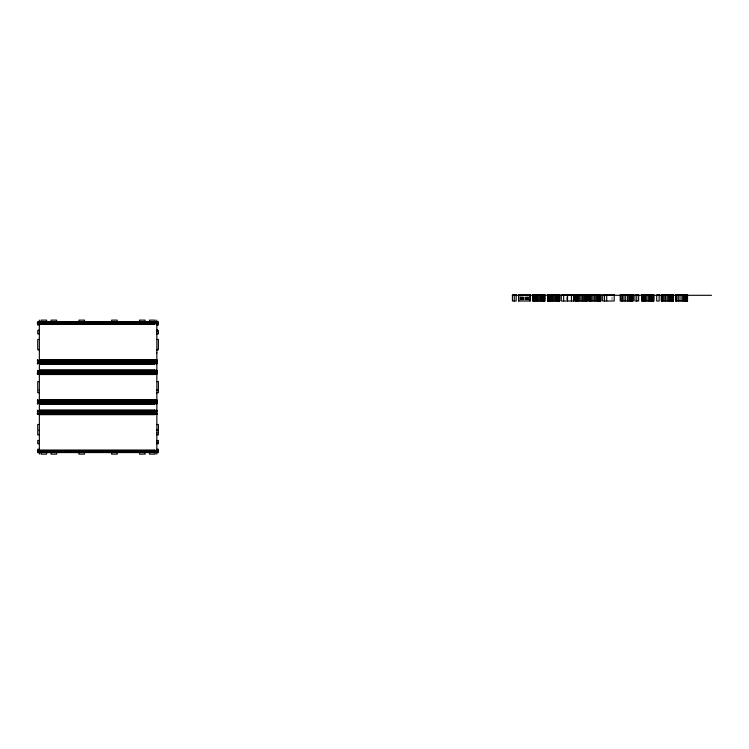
<?xml version="1.0" encoding="UTF-8"?>
<svg xmlns="http://www.w3.org/2000/svg" width="749" height="749" viewBox="0 0 749 749"><rect width="100%" height="100%" fill="white"/><g stroke="black" fill="none" stroke-linecap="round" stroke-linejoin="round"><path stroke-width="0.56" stroke-dasharray="3.75 2.81" d="M612.008 296.904L612.008 299.974M566.347 296.904L566.347 299.974M528.541 296.904L528.541 299.974M528.26 296.904L528.26 299.974M527.905 296.904L527.905 299.974M527.689 296.904L527.764 299.974M527.071 296.904L527.081 299.974M526.098 296.904L526.098 299.974M525.91 296.904L525.91 299.974M525.433 296.904L525.433 299.974M524.796 296.904L524.834 299.974M523.588 296.904L523.607 299.974M523.354 296.904L523.308 299.974M522.652 296.904L522.652 299.974M522.428 296.904L522.428 299.974M522.268 296.904L522.268 299.974M521.847 296.904L521.875 299.974M521.332 296.904L521.332 299.974M521.267 296.904L521.267 299.974M520.817 296.904L520.817 299.974M520.527 296.904L520.527 299.974M520.433 296.904L520.433 299.974M520.293 296.904L520.293 299.974M519.853 296.904L519.853 299.974M526.931 299.974L526.931 296.904L526.893 299.974"/><path stroke-width="1.12" d="M39.557 402.747L39.023 403.561M39.351 362.975C39.547 363.031 38.236 363.359 38.639 362.722M39.369 363.171L39.351 362.422L39.36 363.499M39.285 330.581C39.145 333.165 39.959 328.315 37.731 330.562L37.731 333.895L39.294 333.895L39.285 333.08M39.313 323.343L39.285 322.519L39.285 323.559M38.733 451.675C38.143 450.964 39.538 450.542 40.072 451.666M39.425 443.071L39.425 442.5L39.425 443.539M39.351 440.365C39.285 440.974 39.866 441.142 37.731 440.375L37.731 443.708L39.285 443.708M39.351 411.164C39.566 410.958 38.265 411.557 38.639 410.808M39.248 411.519L39.351 410.461L39.594 411.295M39.36 400.809L39.36 399.994L39.444 400.949M156.831 370.989C155.801 370.961 157.018 371.551 156.728 370.998M156.41 363.143L156.794 363.874L156.803 362.291M156.41 360.756L156.775 360.035L156.794 361.495L156.803 359.923M156.41 323.184L156.775 322.519L156.794 323.924L156.691 322.239L156.56 323.044M156.41 451.273L156.41 450.982M156.41 413.691L156.41 413.504M156.41 411.229L156.41 411.032M156.841 403.589L156.728 402.644M156.831 400.621C155.689 401.277 156.99 399.685 156.794 401.492C156.831 398.487 156.635 401.548 156.55 400.621M156.841 413.485C156.382 415.545 156.953 410.667 156.794 414.422M156.766 330.581C157 333.698 155.942 327.828 158.395 330.562L158.395 333.895L156.775 333.895L156.766 333.08M156.7 322.856L156.803 322.482M156.803 450.935C156.719 448.894 156.747 454.166 156.794 450.748M156.784 414.038L156.691 414.422M156.841 411.501C156.756 408.196 156.766 414.431 156.794 410.302M156.803 402.513L156.691 403.954L156.841 402.784M156.728 403.187L156.841 402.531L156.691 403.337M156.794 401.492L156.841 400.05M156.794 374.2L156.691 372.599L156.691 374.191M156.803 373.217L156.841 373.33M156.794 370.184L156.794 371.897L156.691 370.296M156.775 360.035L156.794 361.495M156.775 323.568L156.803 322.65L156.794 323.914M156.916 443.277L156.906 442.5L156.906 443.539M156.841 440.365C156.953 440.946 156.288 441.189 158.395 440.375L158.395 443.708L156.841 443.708M37.59 371.635L37.6 370.306M37.497 363.48L37.59 362.179L37.487 363.78M37.487 322.482L37.497 323.952L37.487 322.267M37.59 322.482L37.6 323.84M37.6 451.909C37.506 448.183 37.703 453.042 37.487 451.385M37.6 452.022L37.487 450.318L37.497 450.954M37.59 412.98L37.497 414.45L37.6 412.774M37.487 410.302L37.487 411.547M37.487 410.377L37.843 411.079M37.497 403.954L37.59 402.269M37.497 401.286L37.487 399.807M37.6 361.495L37.59 359.81M39.36 373.854C39.416 372.946 39.21 373.845 38.948 373.545C39.173 373.189 37.001 373.817 40.09 373.068M39.351 413.12C39.444 413.972 38.246 413.776 38.639 413.27M39.285 403.599L39.397 402.625L39.538 403.627L39.669 402.625L39.8 403.627L155.006 403.627L154.725 402.747M39.36 392.916L37.731 392.663L37.731 381.559L39.351 381.559M156.7 413.364L156.691 414.01M156.841 373.788L156.831 372.927L156.841 373.667M156.775 352.976L156.766 352.479M156.841 433.025L156.831 432.519M156.841 403.458L156.681 403.954M156.841 392.916L156.841 392.41M40.371 410.77L38.442 410.883M40.418 400.275L38.414 400.762M156.55 323.446L156.831 322.557M156.728 413.111L156.56 413.654M156.728 411.089L156.7 410.508M156.55 373.807L156.55 373.124M156.55 371.392L156.55 370.708M156.831 363.593L156.841 362.45L156.794 363.78M156.831 361.224L156.691 359.923M156.794 322.885L156.784 323.708M156.55 413.944L156.55 413.261M156.691 410.302L156.831 411.678L156.841 410.48M156.55 403.477L156.55 402.793M156.55 401.015L156.831 400.135L156.803 400.874M156.691 360.25L156.775 361.149L156.794 360.25M156.831 451.722L156.831 450.636M156.681 410.911L156.784 411.744M156.841 370.53L156.841 371.495M37.497 374.2C37.45 370.324 37.703 375.614 37.487 373.667M37.497 361.421C37.431 357.676 37.899 362.6 37.487 360.878M37.497 403.739L37.487 403.337M37.59 403.542L37.59 402.513M37.59 401.089L37.59 399.807M37.6 374.2L37.487 372.627M37.487 412.98L37.497 414.422M37.459 411.678L37.59 410.377M37.6 401.277L37.487 400.874M39.351 403.514L39.294 402.747M40.277 410.798L40.072 411.622M156.691 363.462L156.55 362.993M156.794 402.915L156.794 402.307M156.794 400.453L156.7 400.05M156.803 451.385L156.681 452.003M156.775 361.074L156.691 361.495M39.285 349.708C39.126 352.442 39.959 348.051 37.731 349.746L37.731 339.447L39.285 339.447M154.069 400.163L155.886 400.724M156.775 349.708C156.925 352.461 156.11 347.967 158.395 349.746L158.395 339.447L156.841 339.447M37.487 362.207L37.459 363.593L37.6 362.825M37.6 363.892L37.487 363.246M38.911 373.133L38.62 373.826L38.499 373.133M38.826 403.196C39.079 402.578 38.358 404.076 38.489 402.756M39.257 411.604L39.07 411.117M39.257 414.075L38.517 413.354L40.118 413.298M39.622 410.864L39.819 411.622L39.875 411.117M39.866 410.939C40.221 411.604 39.613 410.63 39.369 411.257M39.369 451.301L38.985 450.87M40.072 450.804L39.959 451.544L39.791 450.87M154.921 373.124L154.753 373.957L154.893 372.974L154.996 373.929L39.763 373.976L39.678 372.955L39.163 373.807M39.828 403.599L39.828 402.747M154.884 323.418L154.874 322.594L155.006 323.587L39.828 323.568M155.034 323.531L155.08 323.156M155.689 323.428C155.333 322.51 154.865 323.446 155.343 323.156M155.595 323.268L155.68 322.594L155.614 323.156M155.886 323.156L155.848 323.428M155.839 360.372C154.781 362.029 157.318 359.848 154.809 360.728M155.034 361.112L155.08 360.728M155.427 360.999L155.296 360.335L155.277 361.168M155.895 363.162C154.753 362.993 155.352 362.741 155.932 363.415M155.127 371.41C154.64 370.287 157.262 371.588 154.537 371.036M155.895 373.582C154.818 373.395 155.286 373.18 155.932 373.826M154.697 370.792C157.739 372.768 154.444 369.266 154.856 371.41M155.034 411.566L155.08 411.182M155.876 403.224C156.241 402.803 154.238 403.795 154.912 402.728M155.689 411.463C155.343 410.564 154.856 411.482 155.343 411.192M155.034 414.038C155.286 413.13 155.633 413.448 155.932 413.972M154.996 450.795L155.006 451.666M155.839 450.879C155.324 453.061 156.841 449.222 154.734 451.666M155.333 323.268L155.408 322.594L155.539 323.587M154.996 360.297L155.006 361.168M155.09 360.849L155.034 360.372M155.015 370.68L155.043 371.429M155.333 411.304C155.146 410.396 156.972 411.856 154.537 411.117M154.996 322.716L39.828 322.716L39.837 323.474L39.697 322.65L39.538 323.587L39.341 322.969M38.695 370.905L38.892 371.41M39.257 371.485C39.734 369.959 39.36 371.794 38.911 370.718M39.023 400.294C37.693 401.67 39.51 400.013 39.997 400.846M39.042 360.99C38.63 360.456 40.146 360.372 39.173 360.99M39.725 370.792L40.072 371.541M155.858 370.905C153.835 372.674 155.08 369.444 155.006 371.541M155.024 400.331C154.463 400.921 157.299 400.621 154.537 400.659M155.024 402.793C154.463 403.383 157.299 403.074 154.537 403.121M154.884 371.373L154.996 370.661M154.996 410.752L155.006 411.622M154.996 413.223L155.006 414.094L39.763 414.113L39.425 413.12L39.8 414.094M38.976 322.847C38.826 323.924 38.283 322.229 39.257 323.531M38.564 360.335L38.733 361.168M154.921 362.703L154.753 363.537L154.893 362.563L154.996 363.508L39.763 363.555L39.416 362.535L39.163 363.396M39.631 373.124L39.557 373.929L39.369 373.058M38.508 402.84L38.686 403.224M39.903 450.832C39.772 452.087 39.416 450.112 39.163 451.525M38.405 323.1L40.118 322.8M38.405 360.728L40.165 360.737M38.414 363.031C40.858 363.302 39.837 362.694 39.379 363.228M39.126 363.368L38.517 362.797L40.118 362.75M38.414 370.97L40.203 371.364M38.414 373.451L40.165 373.526M39.678 361.027L39.716 360.344M39.706 363.396L39.8 362.675L39.94 363.396M39.603 370.914L40.062 371.513M39.585 373.161L39.828 373.891M38.405 411.192L39.969 411.482M38.414 413.588L40.072 414.094L39.978 413.27M40.072 323.587L39.931 322.585L39.407 323.446M39.847 402.793L39.716 403.411L39.585 402.84M39.734 363.162L154.949 363.031L39.763 363.003M39.734 371.167L154.949 371.036L39.763 370.933M39.734 373.582L154.949 373.451L39.763 373.414M38.414 403.224L40.203 403.458M155.539 451.666L155.427 450.664L155.034 451.61M38.489 400.294L38.911 400.958M39.763 411.051L154.912 411.014M154.959 322.903L154.762 323.568M154.584 323.446L156.007 323.1L154.537 323.081M154.959 360.746L39.763 360.737M154.603 361.046L156.007 360.672L154.537 360.662M154.584 363.396L156.007 363.05L154.537 363.031M155.024 371.513L155.268 370.661L155.399 371.41M155.829 370.708L155.427 371.373M155.829 373.938L156.007 373.461L154.537 373.451M154.687 400.743C155.464 400.125 153.76 401.324 155.858 400.472M154.959 400.743L39.725 400.415M155.024 413.261L155.558 414.075M155.558 411.604L155.801 410.752L155.932 411.501M155.689 413.925L155.801 413.223L155.895 413.72M154.584 413.944L156.007 413.598L154.537 413.588M155.024 450.832L155.296 451.647M155.689 451.507L155.558 450.814L155.427 451.497M155.97 451.469L154.537 451.16M155.989 363.171L154.547 363.096M155.989 373.592L154.547 373.582M155.989 413.729L154.547 413.654M155.989 451.31L154.547 451.291M154.884 413.925L154.715 413.233L154.734 414.094M38.424 400.528L40.146 400.537M38.985 401.108L39.126 400.163L39.36 401.08M39.163 401.024L39.397 400.163L39.566 401.052M38.911 450.851L38.63 451.525M39.042 450.842L38.808 451.104M154.912 323.287L39.763 323.268M155.979 323.287L154.566 323.334M154.556 411.313L156.007 411.135L154.547 411.182M39.641 400.855L39.566 400.312M155.109 362.713L155.155 363.368M155.109 373.133L155.155 373.788M155.109 410.808L155.09 411.248M154.884 373.788L154.715 373.096L154.734 373.948M155.979 363.293L154.566 363.274M155.979 373.704L154.566 373.695M155.118 401.024L155.268 400.294M155.118 403.477L155.268 402.756M155.979 413.841L154.566 413.832M155.979 451.422L154.566 451.404M39.5 360.475L39.528 361.149M38.705 373.264L39.257 373.929M39.987 402.878L39.987 403.411L39.931 402.625L154.912 402.915M39.238 413.401L39.163 413.944M38.911 371.326L38.976 370.792L39.023 371.476M155.97 360.962L154.566 360.906M154.069 410.621L155.829 410.798M40.072 322.725C40.352 324.916 35.624 322.257 40.184 323.287M40.072 360.306L40.072 361.168M155.53 400.294L155.427 400.958L155.296 400.331M155.801 400.294L155.698 400.958L155.567 400.331M155.53 402.756L155.427 403.421L155.296 402.793M155.801 402.756L155.698 403.421L155.567 402.793M154.697 450.926L154.884 451.497M38.602 323.456L38.499 322.735M39.173 323.418L39.313 322.8M38.873 361.027L38.499 360.344L40.128 360.428M37.731 363.106L37.843 363.106M37.497 373.245L37.459 374.013L37.487 372.721M37.881 400.678C38.002 400.893 37.207 400.528 37.871 400.621M37.871 411.192L37.731 411.201M37.881 451.076L37.45 450.636M37.871 451.235L37.459 451.722M39.978 373.133L39.959 373.826M38.452 410.836L39.098 411.257M154.706 322.8L155.839 322.8M156.841 400.247L156.55 400.341M156.55 451.525L156.55 450.842M39.163 403.477L39.351 403.065M155.951 371.401L154.575 371.364M155.951 401.024L154.575 400.987M154.856 411.482L154.762 410.789L154.734 411.622M155.951 411.491L154.575 411.454M40.072 370.68L39.959 371.41M38.442 363.434L40.156 363.04M38.442 413.991L40.156 413.598M37.74 323.446L37.74 322.763M37.459 371.111C37.665 370.746 38.199 371.232 37.553 371.101M37.59 402.896L37.459 403.683L37.843 403.196M37.487 413.804L37.45 413.064L37.6 414.45M37.843 360.737L37.731 360.625M37.843 413.663L37.881 413.504M540.928 295.378C540.029 295.321 541.443 295.153 540.581 295.378M534.224 295.378L533.194 295.303L533.709 295.368M38.424 322.959L40.146 322.959M38.283 323.1L40.156 323.091M38.321 323.39L40.203 323.418M38.424 360.531L40.146 360.541M38.302 360.868L40.184 360.859M38.321 360.962L40.203 360.999M38.424 362.909L40.146 362.909M38.293 363.171L40.184 363.228M38.311 363.293L40.203 363.368M38.452 370.708L40.109 370.708M38.433 370.849L40.137 370.849M40.156 371.045L38.311 371.289M38.293 371.111L40.174 371.167M38.302 371.232L40.193 371.326M38.442 373.208L40.128 373.208M38.414 373.386L40.146 373.33M38.293 373.592L40.184 373.648M38.311 373.704L40.203 373.779M38.33 401.024L40.156 400.668M38.293 400.743L40.174 400.799M38.302 400.865L40.203 400.996M38.442 402.878L40.118 402.831M38.424 402.99L40.146 402.999M37.459 403.074L37.553 402.644M38.311 403.374L40.156 403.131M38.293 403.196L40.184 403.318M38.424 410.995L40.137 410.939M40.156 411.126L38.283 411.135L38.461 411.632M38.293 411.201L40.174 411.257M38.302 411.323L40.203 411.454M38.424 413.457L40.146 413.467M38.293 413.729L40.184 413.785M38.311 413.841L40.203 413.925M38.442 450.926L40.128 450.926M40.146 451.038L38.283 451.179L40.165 451.235M38.293 451.31L40.184 451.357M38.311 451.422L40.203 451.497M587.319 294.863L575.017 294.863L575.017 300.995L587.319 300.995L587.319 294.863L587.132 300.995M588.873 294.863L600.998 294.863M633.102 294.863L620.2 294.863L620.2 300.995L633.102 300.995L633.017 294.863M641.753 294.863L653.783 294.863L653.783 300.995L641.753 300.995L641.865 294.863M512.335 295.303L711.55 295.303M588.873 300.995L600.998 300.995L600.885 294.863M39.763 322.276L154.912 322.276M39.763 322.501L154.912 322.501M39.763 323.053L154.912 323.053M39.763 323.83L154.912 323.83M39.285 325.01L37.731 325.01L37.731 321.677L158.395 321.677L158.395 325.01L156.841 325.01M39.763 359.96L154.912 359.96M39.763 360.185L154.912 360.185M39.763 360.559L154.912 360.559M39.763 360.915L154.912 360.915M39.763 361.29L154.912 361.29M39.763 361.514L154.912 361.514M39.763 361.851L154.912 361.889M39.763 362.226L154.912 362.226M39.763 362.45L154.912 362.45M39.763 362.825L154.912 362.825M39.763 363.78L154.912 363.78M39.763 370.334L154.912 370.334M39.763 370.549L154.912 370.549M39.772 371.373L154.912 371.289M39.763 371.663L154.912 371.663M39.763 371.888L154.912 371.888M39.763 372.216L154.912 372.309M39.763 372.637L154.912 372.637M39.763 372.862L154.912 372.862M39.763 373.236L154.912 373.236M39.763 374.191L154.912 374.191M156.841 381.559L158.395 381.559L158.395 392.663L156.841 392.663M39.763 399.957L154.912 399.957M39.763 400.181L154.912 400.181M39.763 400.556L154.912 400.275M39.772 400.996L155.006 401.164M39.763 401.286L154.912 401.286M39.763 401.511L154.912 401.511M39.763 401.848L154.912 401.848M39.763 401.979L154.912 401.979M39.763 402.316L154.912 402.316M39.763 402.531L154.912 402.531M39.763 403.093L154.912 403.093M39.763 403.271L154.912 403.271M39.763 403.87L154.912 403.87M39.763 410.415L154.912 410.415M39.763 410.639L154.912 410.639M39.763 411.304L154.949 411.117M39.763 411.37L154.912 411.37M39.763 411.753L154.912 411.753M39.763 411.969L154.912 411.969M39.763 412.783L154.912 412.783M39.763 412.999L154.912 412.999M39.763 413.382L154.912 413.382M39.763 413.56L154.959 413.673L39.763 413.738M39.763 414.337L154.912 414.337M39.285 424.477L37.731 424.477L37.731 434.823L39.285 434.823M156.841 424.477L158.395 424.477L158.395 434.823L156.841 434.823M39.285 449.26L37.731 449.26L37.731 452.583L158.395 452.583L158.395 449.26L156.841 449.26M39.763 450.458L154.912 450.458M39.763 450.683L154.912 450.683M39.763 451.057L154.912 451.057M39.763 451.235L154.949 451.16M39.772 451.422L154.912 451.413M39.763 451.797L154.912 451.797M39.763 452.012L154.912 452.012M533.634 295.237L533.971 295.368M154.678 322.969L155.858 322.959M154.547 323.147L155.998 323.165M154.678 360.541L155.858 360.531M154.547 360.793L155.998 360.737M154.706 362.75L155.839 362.741M155.858 362.909L154.687 363.115M154.556 371.223L155.979 371.232M154.706 373.161L155.848 373.208M155.858 373.32L154.697 373.62M154.547 400.724L155.998 400.743M154.556 400.846L155.979 400.865M154.678 402.999L155.858 402.99M154.547 403.187L155.998 403.196M154.566 403.365L155.979 403.374L154.594 403.496M155.858 410.929L154.687 411.21M155.839 413.298L154.697 413.757M154.678 413.467L155.858 413.457M155.858 451.038L154.687 451.244M154.603 451.544L155.876 451.17M40.062 363.518L39.978 362.713M155.015 322.735L155.09 323.278M154.753 360.306L154.828 360.849M39.032 322.735L39.135 323.446M39.032 400.312L39.135 401.024M39.931 323.418L39.847 322.8M39.847 402.831L39.922 403.374M37.6 371.897L37.487 371.251M37.497 411.95L37.6 410.527M37.487 361.084L37.6 360.456M37.497 410.527L37.6 411.36M37.74 360.335L37.74 361.018M37.74 362.713L37.74 363.387M37.74 370.708L37.74 371.392M37.74 373.124L37.74 373.807M37.74 400.341L37.74 401.015M37.74 402.793L37.74 403.477M37.74 410.798L37.74 411.482M37.74 413.261L37.74 413.944M37.74 450.842L37.74 451.525M687.442 294.863L687.442 300.995M687.151 294.863L687.151 300.995M686.674 294.863L686.674 300.995M686.009 294.863L686.009 300.995M685.185 294.863L685.185 300.995M684.23 294.863L684.23 300.995M683.144 294.863L683.144 300.995M681.936 294.863L681.936 300.995M679.998 294.863L679.998 300.995M678.285 294.863L678.285 300.995M676.796 294.863L676.796 300.995M675.813 294.863L675.813 300.995M673.36 294.863L673.351 300.995M672.995 294.863L673.023 300.995M672.396 294.863L672.396 300.995M671.563 294.863L671.563 300.995M670.608 294.863L670.608 300.995M669.55 294.863L669.55 300.995M668.38 294.863L668.38 300.995M667.097 294.863L667.097 300.995M665.58 294.863L665.58 300.995M664.213 294.863L664.213 300.995M662.996 294.863L662.996 300.995M662.144 294.863L662.144 300.995M661.929 294.863L661.929 300.995M661.442 294.863L661.442 300.995M653.69 294.863L653.69 300.995M653.428 294.863L653.428 300.995M652.978 294.863L652.978 300.995M652.36 294.863L652.36 300.995M651.574 294.863L651.574 300.995M650.647 294.863L650.647 300.995M649.58 294.863L649.58 300.995M648.372 294.863L648.372 300.995M646.893 294.863L646.893 300.995M645.582 294.863L645.582 300.995M644.449 294.863L644.449 300.995M643.494 294.863L643.494 300.995M642.736 294.863L642.736 300.995M642.193 294.863L642.193 300.995M642.024 294.863L642.024 300.995M636.762 294.863L636.762 300.995M632.755 294.863L632.755 300.995M632.325 294.863L632.325 300.995M631.725 294.863L631.725 300.995M630.948 294.863L630.948 300.995M630.003 294.863L630.003 300.995M628.888 294.863L628.888 300.995M627.596 294.863L627.596 300.995M625.687 294.863L625.687 300.995M624.029 294.863L624.029 300.995M622.559 294.863L622.559 300.995M621.277 294.863L621.277 300.995M606.709 294.863L606.709 300.995M604.509 294.863L604.509 300.995M600.548 294.863L600.548 300.995M600.52 294.863L600.52 300.995M599.921 294.863L599.921 300.995M599.088 294.863L599.088 300.995M598.133 294.863L598.133 300.995M597.075 294.863L597.075 300.995M595.904 294.863L595.904 300.995M594.622 294.863L594.622 300.995M593.105 294.863L593.105 300.995M591.738 294.863L591.738 300.995M590.521 294.863L590.521 300.995M589.669 294.863L589.669 300.995M589.444 294.863L589.444 300.995M589.229 294.863L589.229 300.995M588.967 294.863L588.967 300.995M586.916 294.863L586.916 300.995M586.42 294.863L586.42 300.995M585.727 294.863L585.727 300.995M584.847 294.863L584.847 300.995M583.789 294.863L583.789 300.995M582.572 294.863L582.572 300.995M581.177 294.863L581.177 300.995M579.782 294.863L579.782 300.995M578.556 294.863L578.556 300.995M577.507 294.863L577.507 300.995M576.618 294.863L576.618 300.995M575.915 294.863L575.915 300.995M575.419 294.863L575.419 300.995M575.12 294.863L575.204 300.995M573.687 294.863L573.687 300.995M571.459 294.863L571.459 300.995M567.555 294.863L567.555 300.995M563.66 294.863L563.66 300.995M559.569 294.863L559.569 300.995M559.241 294.863L559.231 300.995M558.679 294.863L558.679 300.995M557.902 294.863L557.902 300.995M556.966 294.863L556.966 300.995M555.945 294.863L555.945 300.995M554.84 294.863L554.84 300.995M553.642 294.863L553.642 300.995M552.434 294.863L552.434 300.995M551.33 294.863L551.33 300.995M550.318 294.863L550.318 300.995M549.391 294.863L549.391 300.995M548.605 294.863L548.605 300.995M548.043 294.863L548.043 300.995M547.706 294.863L547.706 300.995M544.748 294.863L544.748 300.995M544.411 294.863L544.411 300.995M543.858 294.863L543.858 300.995M543.081 294.863L543.081 300.995M542.145 294.863L542.145 300.995M541.124 294.863L541.124 300.995M540.01 294.863L540.01 300.995M538.812 294.863L538.812 300.995M537.613 294.863L537.613 300.995M536.499 294.863L536.499 300.995M535.488 294.863L535.488 300.995M534.561 294.863L534.561 300.995M533.775 294.863L533.775 300.995M533.213 294.863L533.213 300.995M532.876 294.863L532.885 300.995M529.964 294.863L529.964 300.995M518.683 294.863L518.683 300.995M514.263 294.863L514.263 300.995M156.841 320.123L156.841 454.137M155.062 321.677L155.062 320.123L149.51 320.123L149.51 321.677M155.062 452.583L155.062 454.137L149.51 454.137L149.51 452.583M145.063 321.677L145.063 320.123L139.511 320.123L139.511 321.677M145.063 452.583L145.063 454.137L139.511 454.137L139.511 452.583M117.19 321.677L117.19 320.123L111.638 320.123L111.638 321.677M117.19 452.583L117.19 454.137L111.638 454.137L111.638 452.583M84.478 321.677L84.478 320.123L78.926 320.123L78.926 321.677M84.478 452.583L84.478 454.137L78.926 454.137L78.926 452.583M56.606 321.677L56.606 320.123L51.054 320.123L51.054 321.677M56.606 452.583L56.606 454.137L51.054 454.137L51.054 452.583M46.616 321.677L46.616 320.123L41.064 320.123L41.064 321.677M46.616 452.583L46.616 454.137L41.064 454.137L41.064 452.583M39.351 320.123L39.351 454.137M39.351 389.789L39.36 390.735L39.351 389.789M39.36 430.563L39.351 429.739L39.36 430.563M156.41 373.554L156.41 373.526M156.841 390.454L156.841 389.62L156.841 390.454M156.916 451.338L156.906 450.505L156.916 451.338M156.841 430.563L156.841 429.739L156.841 430.563M516.173 294.863L512.419 294.863L512.419 300.995L516.173 300.995L516.173 294.863M530.255 294.863L518.561 294.863L518.561 300.995L530.255 300.995L530.255 294.863M544.86 294.863L532.764 294.863L532.764 300.995L544.86 300.995L544.86 294.863M559.681 294.863L547.594 294.863L547.594 300.995L559.681 300.995L559.681 294.863M573.856 294.863L561.263 294.863L561.263 300.995L573.856 300.995L573.856 294.863M614.217 294.863L602.664 294.863L602.664 300.995L614.217 300.995L614.217 294.863M638.663 294.863L634.909 294.863L634.909 300.995L638.663 300.995L638.663 294.863M659.157 294.863L656.695 294.863L656.695 300.995L659.157 300.995L659.157 294.863M673.473 294.863L661.348 294.863L661.348 300.995L673.473 300.995L673.473 294.863M687.535 294.863L675.542 294.863L675.542 300.995L687.535 300.995L687.535 294.863M154.912 321.948L39.763 321.948L39.763 324.167L154.912 324.167L154.912 321.948M154.912 359.623L39.763 359.623L39.763 364.117L154.912 364.117L154.912 359.623M154.912 369.997L39.763 369.997L39.763 374.528L154.912 374.528L154.912 369.997M154.912 399.629L39.763 399.629L39.763 404.198L154.912 404.198L154.912 399.629M154.912 410.087L39.763 410.087L39.763 412.306L154.912 412.306L154.912 410.087M154.912 412.446L39.763 412.446L39.763 414.665L154.912 414.665L154.912 412.446M154.912 450.13L39.763 450.13L39.763 452.349L154.912 452.349L154.912 450.13M661.723 300.995L661.723 294.863L661.704 300.995"/></g></svg>
